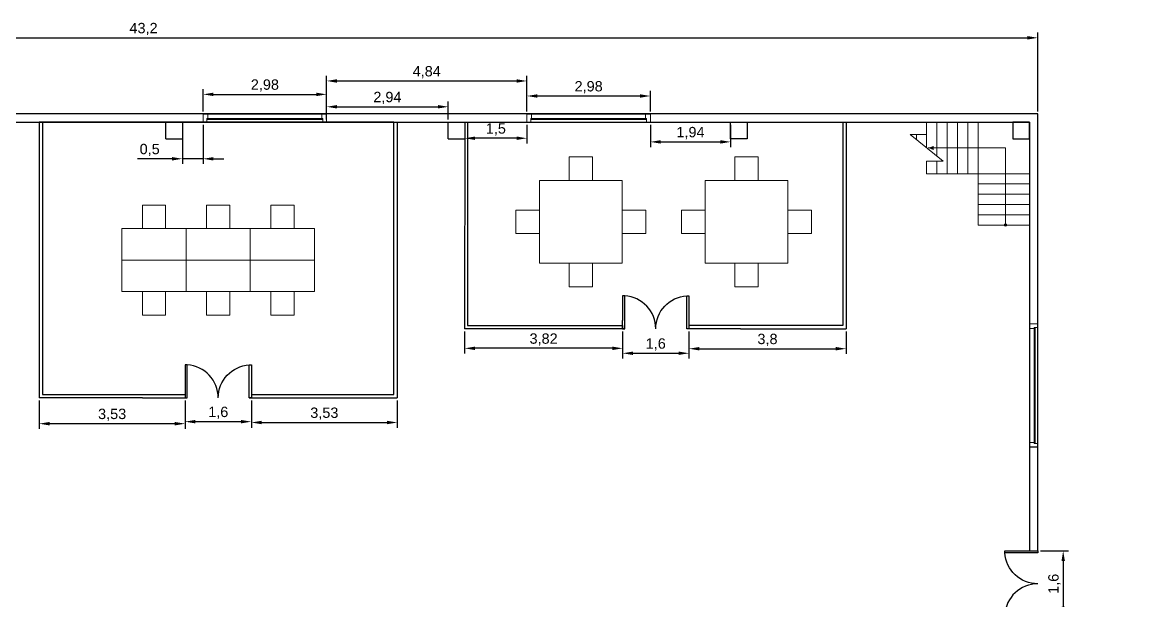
# Model space of a CAD drawing. Header units: millimetres. Extents: x 2831 to 3559, y 1674 to 2188.
# Drawn here: x 3290.4 to 3558.9, y 2048.7 to 2188.5 of the extents above; entities that cross this region are included whole.
import ezdxf

# ---------------------------------------------------------------- set-up
doc = ezdxf.new("R2010")
doc.units = ezdxf.units.MM
doc.linetypes.add('CONTINUA', pattern=[0])
doc.layers.add('A-MOBILIARIO FIJO', color=23, linetype='Continuous', lineweight=5)
doc.layers.add('Puertas y mobiliario', color=7, linetype='Continuous', lineweight=25)
doc.layers.add('CARPINTERIA', color=255, linetype='Continuous')
doc.layers.add('PUERTAS', color=7, linetype='Continuous')
doc.styles.get("Standard").update_dxf_attribs({"font": 'arial.ttf'})
doc.dimstyles.new('ISO-25', dxfattribs={"dimtxt": 2.5, "dimasz": 2.5, "dimexe": 1.25, "dimexo": 0.625, "dimtad": 1, "dimtxsty": 'Standard', "dimcen": 2.5, "dimadec": 0, "dimazin": 0, "dimtfac": 1, "dimtmove": 0, "dimatfit": 3, "dimfxl": 1, "dimarcsym": 0})

# ---------------------------------------------------------------- blocks, each defined once
blk = doc.blocks.new('puerta corredor')
at = {"layer": 'PUERTAS', "color": 7, "lineweight": 5}
for p, q in [((1081.329, 1709.674, 4.658), (1081.904, 1709.674, 4.658)), ((1081.329, 1709.342, 4.658), (1081.65, 1709.342, 4.658)), ((1081.329, 1701.382, 4.658), (1081.329, 1709.342, 4.658)), ((1081.65, 1709.342, 4.658), (1081.65, 1701.382, 4.658)), ((1081.716, 1701.316, 4.658), (1081.716, 1709.409, 4.658)), ((1081.904, 1709.409, 4.658), (1081.904, 1701.316, 4.658)), ((1081.65, 1701.382, 4.658), (1081.329, 1701.382, 4.658)), ((1081.329, 1701.382, 4.658), (1081.329, 1701.051, 4.658)), ((1081.329, 1701.051, 4.658), (1081.904, 1701.051, 4.658)), ((1081.65, 1701.316, 4.658), (1081.65, 1701.382, 4.658)), ((1081.904, 1701.316, 4.658), (1081.65, 1701.316, 4.658)), ((1081.904, 1701.051, 4.658), (1081.904, 1701.316, 4.658))]:
    blk.add_line(p, q, dxfattribs=at)
blk = doc.blocks.new('Puerta garaje')
at = {"layer": 'PUERTAS', "color": 7, "lineweight": 5}
for p, q in [((1081.329, 1709.674, 4.658), (1081.329, 1709.342, 4.658)), ((1081.65, 1709.342, 4.658), (1081.65, 1709.409, 4.658)), ((1081.904, 1709.409, 4.658), (1081.65, 1709.409, 4.658)), ((1081.904, 1709.674, 4.658), (1081.904, 1709.409, 4.658))]:
    blk.add_line(p, q, dxfattribs=at)
at = {"layer": 'PUERTAS', "color": 250, "lineweight": 5}
blk.add_blockref('puerta corredor', (0, 0), dxfattribs=at)
blk = doc.blocks.new('*D14')
at = {"color": 0, "lineweight": -2, "transparency": 16777216}
for p, q in [((3334.11, 2166.91), (3334.11, 2172.29)), ((3363.93, 2166.91), (3363.93, 2172.29)), ((3336.61, 2171.04), (3361.43, 2171.04))]:
    blk.add_line(p, q, dxfattribs=at)
at = {"color": 0, "transparency": 16777216}
for points in [[(3336.61, 2171.46), (3336.61, 2170.62), (3334.11, 2171.04)], [(3361.43, 2171.46), (3361.43, 2170.62), (3363.93, 2171.04)]]:
    blk.add_solid(points, dxfattribs=at)
at = {"layer": 'Defpoints', "color": 0, "transparency": 16777216}
for p in [(3363.93, 2171.04), (3334.11, 2166.29, 16.11), (3363.93, 2166.29, 16.11)]:
    blk.add_point(p, dxfattribs=at)
at = {"color": 0, "transparency": 16777216, "insert": (3349.02, 2173.17), "char_height": 2.5, "attachment_point": 5}
blk.add_mtext('2,98', dxfattribs=at)
blk = doc.blocks.new('*D15')
at = {"color": 0, "lineweight": -2, "transparency": 16777216}
for p, q in [((3412.31, 2166.91), (3412.31, 2171.9)), ((3414.81, 2170.65), (3439.63, 2170.65)), ((3442.13, 2166.91), (3442.13, 2171.9))]:
    blk.add_line(p, q, dxfattribs=at)
at = {"color": 0, "transparency": 16777216}
for points in [[(3414.81, 2171.06), (3414.81, 2170.23), (3412.31, 2170.65)], [(3439.63, 2171.06), (3439.63, 2170.23), (3442.13, 2170.65)]]:
    blk.add_solid(points, dxfattribs=at)
at = {"layer": 'Defpoints', "color": 0, "transparency": 16777216}
for p in [(3442.13, 2170.65), (3412.31, 2166.29, 16.11), (3442.13, 2166.29, 16.11)]:
    blk.add_point(p, dxfattribs=at)
at = {"color": 0, "transparency": 16777216, "insert": (3427.22, 2172.77), "char_height": 2.5, "attachment_point": 5}
blk.add_mtext('2,98', dxfattribs=at)
blk = doc.blocks.new('*D17')
at = {"color": 0, "lineweight": -2, "transparency": 16777216}
for p, q in [((3536.33, 2060.8), (3543.09, 2060.8)), ((3541.84, 2058.3), (3541.84, 2047.3)), ((3536.33, 2044.8), (3543.09, 2044.8))]:
    blk.add_line(p, q, dxfattribs=at)
at = {"color": 0, "transparency": 16777216}
for points in [[(3541.43, 2058.3), (3542.26, 2058.3), (3541.84, 2060.8)], [(3541.43, 2047.3), (3542.26, 2047.3), (3541.84, 2044.8)]]:
    blk.add_solid(points, dxfattribs=at)
at = {"layer": 'Defpoints', "color": 0, "transparency": 16777216}
for p in [(3535.71, 2060.8), (3535.71, 2044.8), (3541.84, 2044.8)]:
    blk.add_point(p, dxfattribs=at)
at = {"color": 0, "transparency": 16777216, "insert": (3539.72, 2052.8), "char_height": 2.5, "attachment_point": 5, "rotation": 90}
blk.add_mtext('1,6', dxfattribs=at)
blk = doc.blocks.new('*D28')
at = {"color": 0, "lineweight": -2, "transparency": 16777216}
for p, q in [((3329.76, 2097.08), (3329.76, 2090.72)), ((3345.76, 2097.08), (3345.76, 2090.72)), ((3332.26, 2091.97), (3343.26, 2091.97))]:
    blk.add_line(p, q, dxfattribs=at)
at = {"color": 0, "transparency": 16777216}
for points in [[(3332.26, 2092.39), (3332.26, 2091.55), (3329.76, 2091.97)], [(3343.26, 2092.39), (3343.26, 2091.55), (3345.76, 2091.97)]]:
    blk.add_solid(points, dxfattribs=at)
at = {"layer": 'Defpoints', "color": 0, "transparency": 16777216}
for p in [(3329.76, 2097.7), (3345.76, 2097.7), (3345.76, 2091.97)]:
    blk.add_point(p, dxfattribs=at)
at = {"color": 0, "transparency": 16777216, "insert": (3337.76, 2094.1), "char_height": 2.5, "attachment_point": 5}
blk.add_mtext('1,6', dxfattribs=at)
blk = doc.blocks.new('*D29')
at = {"color": 0, "lineweight": -2, "transparency": 16777216}
for p, q in [((3435.43, 2113.78), (3435.43, 2107.24)), ((3451.43, 2113.78), (3451.43, 2107.24)), ((3437.93, 2108.49), (3448.93, 2108.49))]:
    blk.add_line(p, q, dxfattribs=at)
at = {"color": 0, "transparency": 16777216}
for points in [[(3437.93, 2108.91), (3437.93, 2108.08), (3435.43, 2108.49)], [(3448.93, 2108.91), (3448.93, 2108.08), (3451.43, 2108.49)]]:
    blk.add_solid(points, dxfattribs=at)
at = {"layer": 'Defpoints', "color": 0, "transparency": 16777216}
for p in [(3435.43, 2114.4, -15), (3451.43, 2114.4, -15), (3451.43, 2108.49)]:
    blk.add_point(p, dxfattribs=at)
at = {"color": 0, "transparency": 16777216, "insert": (3443.43, 2110.62), "char_height": 2.5, "attachment_point": 5}
blk.add_mtext('1,6', dxfattribs=at)
blk = doc.blocks.new('*D36')
at = {"color": 0, "lineweight": -2, "transparency": 16777216}
for p, q in [((3103.71, 2166.93), (3103.71, 2185.95)), ((3535.71, 2166.93), (3535.71, 2185.95)), ((3106.21, 2184.7), (3533.21, 2184.7))]:
    blk.add_line(p, q, dxfattribs=at)
at = {"color": 0, "transparency": 16777216}
for points in [[(3106.21, 2185.12), (3106.21, 2184.28), (3103.71, 2184.7)], [(3533.21, 2185.12), (3533.21, 2184.28), (3535.71, 2184.7)]]:
    blk.add_solid(points, dxfattribs=at)
at = {"layer": 'Defpoints', "color": 0, "transparency": 16777216}
for p in [(3535.71, 2184.7), (3103.71, 2166.3), (3535.71, 2166.3)]:
    blk.add_point(p, dxfattribs=at)
at = {"color": 0, "transparency": 16777216, "insert": (3319.71, 2186.83), "char_height": 2.5, "attachment_point": 5}
blk.add_mtext('43,2', dxfattribs=at)
blk = doc.blocks.new('*D37')
at = {"color": 0, "lineweight": -2, "transparency": 16777216}
for p, q in [((3363.93, 2166.91), (3363.93, 2175.53)), ((3412.31, 2166.91), (3412.31, 2175.53)), ((3366.43, 2174.28), (3409.81, 2174.28))]:
    blk.add_line(p, q, dxfattribs=at)
at = {"color": 0, "transparency": 16777216}
for points in [[(3366.43, 2174.69), (3366.43, 2173.86), (3363.93, 2174.28)], [(3409.81, 2174.69), (3409.81, 2173.86), (3412.31, 2174.28)]]:
    blk.add_solid(points, dxfattribs=at)
at = {"layer": 'Defpoints', "color": 0, "transparency": 16777216}
for p in [(3412.31, 2174.28), (3363.93, 2166.29, 16.11), (3412.31, 2166.29, 16.11)]:
    blk.add_point(p, dxfattribs=at)
at = {"color": 0, "transparency": 16777216, "insert": (3388.12, 2176.4), "char_height": 2.5, "attachment_point": 5}
blk.add_mtext('4,84', dxfattribs=at)
blk = doc.blocks.new('*D55')
at = {"color": 0, "lineweight": -2, "transparency": 16777216}
for p, q in [((3397.26, 2113.78), (3397.26, 2108.44)), ((3435.43, 2113.78), (3435.43, 2108.44)), ((3432.93, 2109.69), (3399.76, 2109.69))]:
    blk.add_line(p, q, dxfattribs=at)
at = {"color": 0, "transparency": 16777216}
for points in [[(3399.76, 2110.1), (3399.76, 2109.27), (3397.26, 2109.69)], [(3432.93, 2110.1), (3432.93, 2109.27), (3435.43, 2109.69)]]:
    blk.add_solid(points, dxfattribs=at)
at = {"layer": 'Defpoints', "color": 0, "transparency": 16777216}
for p in [(3397.26, 2114.4, -15.8), (3435.43, 2114.4, -15), (3397.26, 2109.69)]:
    blk.add_point(p, dxfattribs=at)
at = {"color": 0, "transparency": 16777216, "insert": (3416.34, 2111.81), "char_height": 2.5, "attachment_point": 5}
blk.add_mtext('3,82', dxfattribs=at)
blk = doc.blocks.new('*D56')
at = {"color": 0, "lineweight": -2, "transparency": 16777216}
for p, q in [((3451.43, 2113.78), (3451.43, 2108.34)), ((3489.42, 2113.78), (3489.42, 2108.34)), ((3453.93, 2109.59), (3486.92, 2109.59))]:
    blk.add_line(p, q, dxfattribs=at)
at = {"color": 0, "transparency": 16777216}
for points in [[(3453.93, 2110.01), (3453.93, 2109.18), (3451.43, 2109.59)], [(3486.92, 2110.01), (3486.92, 2109.18), (3489.42, 2109.59)]]:
    blk.add_solid(points, dxfattribs=at)
at = {"layer": 'Defpoints', "color": 0, "transparency": 16777216}
for p in [(3451.43, 2114.4, -15), (3489.42, 2114.4, 0.25), (3489.42, 2109.59)]:
    blk.add_point(p, dxfattribs=at)
at = {"color": 0, "transparency": 16777216, "insert": (3470.42, 2111.72), "char_height": 2.5, "attachment_point": 5}
blk.add_mtext('3,8', dxfattribs=at)
blk = doc.blocks.new('*D67')
at = {"color": 0, "lineweight": -2, "transparency": 16777216}
for p, q in [((3329.11, 2163.68), (3329.11, 2154.23)), ((3334.11, 2163.68), (3334.11, 2154.23)), ((3326.61, 2155.48), (3318.29, 2155.48)), ((3334.11, 2155.48), (3329.11, 2155.48)), ((3336.61, 2155.48), (3339.11, 2155.48))]:
    blk.add_line(p, q, dxfattribs=at)
at = {"color": 0, "transparency": 16777216}
for points in [[(3326.61, 2155.89), (3326.61, 2155.06), (3329.11, 2155.48)], [(3336.61, 2155.89), (3336.61, 2155.06), (3334.11, 2155.48)]]:
    blk.add_solid(points, dxfattribs=at)
at = {"layer": 'Defpoints', "color": 0, "transparency": 16777216}
for p in [(3329.11, 2164.3), (3334.11, 2164.3, 16.11), (3329.11, 2155.48)]:
    blk.add_point(p, dxfattribs=at)
at = {"color": 0, "transparency": 16777216, "insert": (3321.2, 2157.6), "char_height": 2.5, "attachment_point": 5}
blk.add_mtext('0,5', dxfattribs=at)
blk = doc.blocks.new('*D68')
at = {"color": 0, "lineweight": -2, "transparency": 16777216}
for p, q in [((3363.93, 2164.93), (3363.93, 2169.29)), ((3393.31, 2164.93), (3393.31, 2169.29)), ((3366.43, 2168.04), (3390.81, 2168.04))]:
    blk.add_line(p, q, dxfattribs=at)
at = {"color": 0, "transparency": 16777216}
for points in [[(3366.43, 2168.46), (3366.43, 2167.63), (3363.93, 2168.04)], [(3390.81, 2168.46), (3390.81, 2167.63), (3393.31, 2168.04)]]:
    blk.add_solid(points, dxfattribs=at)
at = {"layer": 'Defpoints', "color": 0, "transparency": 16777216}
for p in [(3393.31, 2168.04), (3363.93, 2164.3, 16.11), (3393.31, 2164.3)]:
    blk.add_point(p, dxfattribs=at)
at = {"color": 0, "transparency": 16777216, "insert": (3378.62, 2170.17), "char_height": 2.5, "attachment_point": 5}
blk.add_mtext('2,94', dxfattribs=at)
blk = doc.blocks.new('*D69')
at = {"color": 0, "lineweight": -2, "transparency": 16777216}
for p, q in [((3397.31, 2163.68), (3397.31, 2159.19)), ((3412.31, 2163.68), (3412.31, 2159.19)), ((3409.81, 2160.44), (3399.81, 2160.44))]:
    blk.add_line(p, q, dxfattribs=at)
at = {"color": 0, "transparency": 16777216}
for points in [[(3399.81, 2160.86), (3399.81, 2160.03), (3397.31, 2160.44)], [(3409.81, 2160.86), (3409.81, 2160.03), (3412.31, 2160.44)]]:
    blk.add_solid(points, dxfattribs=at)
at = {"layer": 'Defpoints', "color": 0, "transparency": 16777216}
for p in [(3397.31, 2164.3), (3412.31, 2164.3, 16.11), (3397.31, 2160.44)]:
    blk.add_point(p, dxfattribs=at)
at = {"color": 0, "transparency": 16777216, "insert": (3404.81, 2162.57), "char_height": 2.5, "attachment_point": 5}
blk.add_mtext('1,5', dxfattribs=at)
blk = doc.blocks.new('*D70')
at = {"color": 0, "lineweight": -2, "transparency": 16777216}
for p, q in [((3442.13, 2163.68), (3442.13, 2158.31)), ((3461.51, 2163.68), (3461.51, 2158.31)), ((3444.63, 2159.56), (3459.01, 2159.56))]:
    blk.add_line(p, q, dxfattribs=at)
at = {"color": 0, "transparency": 16777216}
for points in [[(3444.63, 2159.98), (3444.63, 2159.14), (3442.13, 2159.56)], [(3459.01, 2159.98), (3459.01, 2159.14), (3461.51, 2159.56)]]:
    blk.add_solid(points, dxfattribs=at)
at = {"layer": 'Defpoints', "color": 0, "transparency": 16777216}
for p in [(3442.13, 2164.3, 16.11), (3461.51, 2164.3), (3461.51, 2159.56)]:
    blk.add_point(p, dxfattribs=at)
at = {"color": 0, "transparency": 16777216, "insert": (3451.82, 2161.69), "char_height": 2.5, "attachment_point": 5}
blk.add_mtext('1,94', dxfattribs=at)
blk = doc.blocks.new('*D71')
at = {"color": 0, "lineweight": -2, "transparency": 16777216}
for p, q in [((3294.51, 2097.08), (3294.51, 2090.23)), ((3329.76, 2097.08), (3329.76, 2090.23)), ((3327.26, 2091.48), (3297.01, 2091.48))]:
    blk.add_line(p, q, dxfattribs=at)
at = {"color": 0, "transparency": 16777216}
for points in [[(3297.01, 2091.9), (3297.01, 2091.06), (3294.51, 2091.48)], [(3327.26, 2091.9), (3327.26, 2091.06), (3329.76, 2091.48)]]:
    blk.add_solid(points, dxfattribs=at)
at = {"layer": 'Defpoints', "color": 0, "transparency": 16777216}
for p in [(3294.51, 2097.7), (3329.76, 2097.7), (3294.51, 2091.48)]:
    blk.add_point(p, dxfattribs=at)
at = {"color": 0, "transparency": 16777216, "insert": (3312.13, 2093.61), "char_height": 2.5, "attachment_point": 5}
blk.add_mtext('3,53', dxfattribs=at)
blk = doc.blocks.new('*D72')
at = {"color": 0, "lineweight": -2, "transparency": 16777216}
for p, q in [((3345.76, 2097.08), (3345.76, 2090.52)), ((3381.01, 2097.08), (3381.01, 2090.52)), ((3348.26, 2091.77), (3378.51, 2091.77))]:
    blk.add_line(p, q, dxfattribs=at)
at = {"color": 0, "transparency": 16777216}
for points in [[(3348.26, 2092.19), (3348.26, 2091.35), (3345.76, 2091.77)], [(3378.51, 2092.19), (3378.51, 2091.35), (3381.01, 2091.77)]]:
    blk.add_solid(points, dxfattribs=at)
at = {"layer": 'Defpoints', "color": 0, "transparency": 16777216}
for p in [(3345.76, 2097.7), (3381.01, 2097.7), (3381.01, 2091.77)]:
    blk.add_point(p, dxfattribs=at)
at = {"color": 0, "transparency": 16777216, "insert": (3363.38, 2093.9), "char_height": 2.5, "attachment_point": 5}
blk.add_mtext('3,53', dxfattribs=at)

msp = doc.modelspace()

# ---------------------------------------------------------------- hatches: boundary and pattern name
h = msp.add_hatch(color=256)
h.paths.add_polyline_path([(3527.6, 2139.47, 0.016167), (3527.601, 2139.451), (3528.2, 2139.451, 0.016167), (3528.2, 2139.47, 1)])
h.paths.add_polyline_path([(3528.2, 2139.451), (3527.601, 2139.451, 0.9373416)])
at = {"layer": 'Puertas y mobiliario', "lineweight": 5}
h = msp.add_hatch(color=256, dxfattribs=at)
h.dxf.hatch_style = 1
h.paths.add_polyline_path([(3510.557, 2157.591), (3510.557, 2158.091), (3509.257, 2158.091)])
h.paths.add_polyline_path([(3509.257, 2158.091), (3510.557, 2158.091), (3510.557, 2158.591)])

# ---------------------------------------------------------------- linework, layer by layer
for p, q in [((3535.707, 2166.301), (3103.707, 2166.301)), ((3279.507, 2164.301), (3294.507, 2164.301)), ((3294.507, 2164.301), (3294.507, 2097.701)), ((3380.207, 2164.301), (3294.507, 2164.301)), ((3294.507, 2164.301), (3295.307, 2164.301)), ((3295.307, 2164.301), (3295.307, 2098.501)), ((3325.107, 2160.301), (3325.107, 2164.301)), ((3325.107, 2164.301), (3329.107, 2164.301)), ((3329.107, 2164.301), (3329.107, 2160.301)), ((3380.207, 2098.501), (3380.207, 2164.301)), ((3381.007, 2164.301), (3381.007, 2097.701)), ((3393.307, 2160.301), (3393.307, 2164.301)), ((3393.307, 2164.301), (3397.307, 2164.301)), ((3397.307, 2164.301), (3397.26, 2114.403, -15.796)), ((3397.307, 2164.301), (3397.307, 2160.301)), ((3397.929, 2164.301, -14.997), (3397.929, 2115.231, -14.997)), ((3461.507, 2160.301), (3461.507, 2164.301)), ((3461.507, 2164.301), (3465.507, 2164.301)), ((3465.507, 2164.301), (3465.507, 2160.301)), ((3488.617, 2164.301, 0.253), (3488.617, 2115.231, 0.253)), ((3489.417, 2164.301, 0.253), (3489.417, 2114.403, 0.253)), ((3535.707, 2060.799), (3535.707, 2166.301)), ((3325.107, 2160.301), (3329.107, 2160.301)), ((3393.307, 2160.301), (3397.307, 2160.301)), ((3465.507, 2160.301), (3461.507, 2160.301)), ((3435.429, 2114.403, -14.997), (3435.429, 2116.403, -14.997)), ((3435.929, 2114.403, -15.796), (3397.26, 2114.403, -15.796)), ((3397.929, 2115.231, -14.997), (3435.429, 2115.231, -14.997)), ((3435.429, 2115.231, -14.997), (3435.429, 2114.403, -14.997)), ((3463.86, 2114.403, -15.796), (3450.929, 2114.403, -15.796)), ((3488.617, 2115.231, -14.997), (3451.429, 2115.231, -14.997)), ((3463.86, 2114.403, -15.796), (3488.617, 2114.403, -15.796)), ((3488.617, 2114.403, -15.796), (3489.417, 2114.403, -15.796)), ((3329.757, 2099.701), (3329.757, 2097.701)), ((3319.457, 2097.701), (3294.507, 2097.701)), ((3295.307, 2098.501), (3329.757, 2098.501)), ((3295.307, 2098.501), (3329.757, 2098.501)), ((3319.457, 2097.701), (3330.257, 2097.701)), ((3329.757, 2098.501), (3329.757, 2097.701)), ((3345.257, 2097.701), (3381.007, 2097.701)), ((3345.757, 2098.501), (3380.207, 2098.501)), ((3535.707, 2085.799), (3533.707, 2085.799))]:
    msp.add_line(p, q)
at = {"color": 1, "linetype": 'CONTINUA', "lineweight": 5}
for p, q in [((3508.857, 2164.305, 22.3), (3533.711, 2164.305, 48.919)), ((3508.857, 2164.305, 37.983), (3511.342, 2164.305, 37.983)), ((3511.342, 2164.305, 35.995), (3513.828, 2164.305, 35.995)), ((3511.342, 2156.095, 37.983), (3511.342, 2164.305, 37.983)), ((3513.828, 2151.878, 35.995), (3513.828, 2164.305, 35.995)), ((3516.313, 2151.878, 34.007), (3516.313, 2164.355, 34.007)), ((3518.799, 2151.878, 32.018), (3518.799, 2164.305, 32.018)), ((3521.284, 2164.305, 28.042), (3533.711, 2164.305, 28.042)), ((3521.284, 2151.878, 30.03), (3521.284, 2164.305, 30.03)), ((3533.711, 2164.305, 28.042), (3533.711, 2151.878, 28.042)), ((3511.342, 2151.878, 35.995), (3511.342, 2154.878, 37.983)), ((3511.342, 2151.878, 45.936), (3508.857, 2151.878, 45.936)), ((3513.828, 2151.878, 47.925), (3511.342, 2151.878, 47.925)), ((3516.313, 2151.878, 49.913), (3513.828, 2151.878, 49.913)), ((3518.799, 2151.878, 51.901), (3516.313, 2151.878, 51.901)), ((3521.284, 2151.878, 30.03), (3518.799, 2151.878, 30.03)), ((3521.284, 2151.878, 28.042), (3533.711, 2151.878, 28.042)), ((3521.284, 2151.878, 36.989), (3521.284, 2139.451, 27.047)), ((3533.711, 2149.393, 26.053), (3533.711, 2151.878, 26.053)), ((3521.284, 2149.393, 26.053), (3533.711, 2149.393, 26.053)), ((3533.711, 2146.907, 24.065), (3533.711, 2149.393, 24.065)), ((3521.284, 2146.907, 24.065), (3533.711, 2146.907, 24.065)), ((3533.711, 2144.422, 22.077), (3533.711, 2146.907, 22.077)), ((3521.284, 2144.422, 20.088), (3533.711, 2144.422, 20.088)), ((3533.711, 2141.936, 20.088), (3533.711, 2144.422, 20.088)), ((3521.284, 2141.936, 20.088), (3533.711, 2141.936, 20.088)), ((3533.711, 2139.451, 18.1), (3533.711, 2141.936, 18.1)), ((3527.601, 2139.451, 16.112), (3521.284, 2139.451, 16.112)), ((3533.711, 2139.451, 16.112), (3528.2, 2139.451, 16.112))]:
    msp.add_line(p, q, dxfattribs=at)
at = {"lineweight": 5}
for p, q in [((3508.857, 2164.305, 37.983), (3508.857, 2158.091, 37.983)), ((3508.857, 2161.305, 37.983), (3504.857, 2161.305, 37.983)), ((3512.857, 2154.878, 37.983), (3504.857, 2161.305, 37.983)), ((3506.371, 2161.305, 39.971), (3508.857, 2161.305, 37.983)), ((3506.371, 2161.305, 39.971), (3506.371, 2160.088, 39.971)), ((3508.857, 2151.878, 37.983), (3508.857, 2154.878, 37.983)), ((3508.857, 2154.878, 37.983), (3512.857, 2154.878, 37.983))]:
    msp.add_line(p, q, dxfattribs=at)
msp.add_lwpolyline([(3120.507, 2164.301), (3533.707, 2164.301), (3533.707, 2060.799)])
msp.add_lwpolyline([(3533.707, 2164.301), (3529.707, 2164.301), (3529.707, 2160.301), (3533.707, 2160.301)], close=True)
at = {"layer": 'A-MOBILIARIO FIJO'}
for p, q in [((3428.149, 2155.931, -14.997), (3422.549, 2155.931, -14.997)), ((3422.549, 2155.931, -14.997), (3422.549, 2150.231, -14.997)), ((3428.149, 2150.231, -14.997), (3428.149, 2155.931, -14.997)), ((3468.149, 2155.931, -14.997), (3462.549, 2155.931, -14.997)), ((3462.549, 2155.931, -14.997), (3462.549, 2150.231, -14.997)), ((3468.149, 2150.231, -14.997), (3468.149, 2155.931, -14.997)), ((3415.349, 2130.231, -14.997), (3415.349, 2150.231, -14.997)), ((3415.349, 2150.231, -14.997), (3435.349, 2150.231, -14.997)), ((3415.349, 2150.231, -14.997), (3415.349, 2143.031, -14.997)), ((3435.349, 2150.231, -14.997), (3428.149, 2150.231, -14.997)), ((3435.349, 2150.231, -14.997), (3435.349, 2130.231, -14.997)), ((3435.349, 2150.231, -14.997), (3435.349, 2143.031, -14.997)), ((3455.349, 2130.231, -14.997), (3455.349, 2150.231, -14.997)), ((3455.349, 2150.231, -14.997), (3475.349, 2150.231, -14.997)), ((3455.349, 2150.231, -14.997), (3455.349, 2143.031, -14.997)), ((3475.349, 2150.231, -14.997), (3468.149, 2150.231, -14.997)), ((3475.349, 2150.231, -14.997), (3475.349, 2130.231, -14.997)), ((3475.349, 2150.231, -14.997), (3475.349, 2143.031, -14.997)), ((3319.457, 2138.601), (3319.457, 2144.301)), ((3319.457, 2144.301), (3325.057, 2144.301)), ((3325.057, 2144.301), (3325.057, 2138.601)), ((3334.957, 2138.601), (3334.957, 2144.301)), ((3334.957, 2144.301), (3340.557, 2144.301)), ((3340.557, 2144.301), (3340.557, 2138.601)), ((3350.457, 2138.601), (3350.457, 2144.301)), ((3350.457, 2144.301), (3356.057, 2144.301)), ((3356.057, 2144.301), (3356.057, 2138.601)), ((3415.349, 2143.031, -14.997), (3409.649, 2143.031, -14.997)), ((3409.649, 2143.031, -14.997), (3409.649, 2137.431, -14.997)), ((3435.349, 2143.031, -14.997), (3441.049, 2143.031, -14.997)), ((3441.049, 2143.031, -14.997), (3441.049, 2137.431, -14.997)), ((3455.349, 2143.031, -14.997), (3449.649, 2143.031, -14.997)), ((3449.649, 2143.031, -14.997), (3449.649, 2137.431, -14.997)), ((3475.349, 2143.031, -14.997), (3481.049, 2143.031, -14.997)), ((3481.049, 2143.031, -14.997), (3481.049, 2137.431, -14.997)), ((3314.507, 2138.601), (3319.457, 2138.601)), ((3409.649, 2137.431, -14.997), (3415.349, 2137.431, -14.997)), ((3441.049, 2137.431, -14.997), (3435.349, 2137.431, -14.997)), ((3449.649, 2137.431, -14.997), (3455.349, 2137.431, -14.997)), ((3481.049, 2137.431, -14.997), (3475.349, 2137.431, -14.997)), ((3345.507, 2123.401), (3345.507, 2131.001)), ((3361.007, 2123.401), (3361.007, 2131.001)), ((3435.349, 2130.231, -14.997), (3415.349, 2130.231, -14.997)), ((3415.349, 2130.231, -14.997), (3422.549, 2130.231, -14.997)), ((3422.549, 2130.231, -14.997), (3422.549, 2124.531, -14.997)), ((3428.149, 2124.531, -14.997), (3428.149, 2130.231, -14.997)), ((3475.349, 2130.231, -14.997), (3455.349, 2130.231, -14.997)), ((3455.349, 2130.231, -14.997), (3462.549, 2130.231, -14.997)), ((3462.549, 2130.231, -14.997), (3462.549, 2124.531, -14.997)), ((3468.149, 2124.531, -14.997), (3468.149, 2130.231, -14.997)), ((3422.549, 2124.531, -14.997), (3428.149, 2124.531, -14.997)), ((3462.549, 2124.531, -14.997), (3468.149, 2124.531, -14.997)), ((3314.507, 2123.401), (3319.457, 2123.401)), ((3319.457, 2123.401), (3319.457, 2117.701)), ((3325.057, 2117.701), (3325.057, 2123.401)), ((3330.007, 2123.401), (3345.507, 2123.401)), ((3330.007, 2123.401), (3334.957, 2123.401)), ((3334.957, 2123.401), (3334.957, 2117.701)), ((3340.557, 2117.701), (3340.557, 2123.401)), ((3345.507, 2123.401), (3361.007, 2123.401)), ((3345.507, 2123.401), (3350.457, 2123.401)), ((3350.457, 2123.401), (3350.457, 2117.701)), ((3356.057, 2117.701), (3356.057, 2123.401)), ((3319.457, 2117.701), (3325.057, 2117.701)), ((3334.957, 2117.701), (3340.557, 2117.701)), ((3350.457, 2117.701), (3356.057, 2117.701))]:
    msp.add_line(p, q, dxfattribs=at)
for points in [[(3314.507, 2138.601), (3330.007, 2138.601), (3330.007, 2131.001), (3314.507, 2131.001)], [(3330.007, 2138.601), (3345.507, 2138.601), (3345.507, 2131.001), (3330.007, 2131.001)], [(3345.507, 2138.601), (3361.007, 2138.601), (3361.007, 2131.001), (3345.507, 2131.001)], [(3314.507, 2131.001), (3330.007, 2131.001), (3330.007, 2123.401), (3314.507, 2123.401)]]:
    msp.add_lwpolyline(points, close=True, dxfattribs=at)
at = {"layer": 'CARPINTERIA', "elevation": -14.997}
for points in [[(3443.429, 2114.403, 0.3960122), (3435.929, 2122.388), (3435.429, 2122.388), (3435.429, 2116.403)], [(3443.429, 2114.403, -0.3960122), (3450.929, 2122.388), (3451.429, 2122.388), (3451.429, 2114.403), (3450.929, 2114.403), (3450.929, 2122.388)]]:
    msp.add_lwpolyline(points, format="xyb", dxfattribs=at)
msp.add_lwpolyline([(3435.429, 2114.403), (3435.929, 2114.403), (3435.929, 2122.388)], dxfattribs=at)
at = {"layer": 'CARPINTERIA'}
for points in [[(3337.757, 2097.701, 0.3960122), (3330.257, 2105.685), (3329.757, 2105.685), (3329.757, 2099.701)], [(3337.757, 2097.701, -0.3960122), (3345.257, 2105.685), (3345.757, 2105.685), (3345.757, 2097.701), (3345.257, 2097.701), (3345.257, 2105.685)], [(3535.707, 2052.799, -0.3960122), (3527.723, 2060.299), (3527.723, 2060.799), (3535.707, 2060.799), (3535.707, 2060.299), (3527.723, 2060.299)], [(3535.707, 2052.799, 0.3960122), (3527.723, 2045.299), (3527.723, 2044.799), (3533.707, 2044.799)]]:
    msp.add_lwpolyline(points, format="xyb", dxfattribs=at)
msp.add_lwpolyline([(3329.757, 2097.701), (3330.257, 2097.701), (3330.257, 2105.685)], dxfattribs=at)
at = {"layer": 'Puertas y mobiliario', "lineweight": 5}
for p in [(3509.257, 2158.091, 54.095), (3527.897, 2139.77, 32.598)]:
    msp.add_line(p, (3527.897, 2158.091, 54.095), dxfattribs=at)
msp.add_circle((3527.9, 2139.47, 16.112), 0.3, dxfattribs=at)

# ---------------------------------------------------------------- block references
at = {"layer": 'PUERTAS', "color": 250, "linetype": 'CONTINUA', "lineweight": 5, "xscale": 3.45868802, "yscale": 3.45868802, "zscale": 3.45868802, "rotation": 270}
for p in [(-2549.297, 5906.268), (-2471.097, 5906.268)]:
    msp.add_blockref('Puerta garaje', p, dxfattribs=at)
at = {"layer": 'PUERTAS', "color": 250, "linetype": 'CONTINUA', "lineweight": 5, "xscale": 3.45868802, "yscale": 3.45868802, "zscale": 3.45868802}
msp.add_blockref('Puerta garaje', (-206.272, -3797.605), dxfattribs=at)

# ---------------------------------------------------------------- dimensions: what is measured, and where the dimension line sits
dim = msp.add_aligned_dim(p1=(3103.707, 2166.301), p2=(3535.707, 2166.301), distance=18.399, dimstyle='ISO-25', override={"dimlfac": 0.1})
dim.commit()
dim.dimension.update_dxf_attribs({"geometry": '*D36', "text_midpoint": (3319.707, 2186.828)})
for base, p1, p2, picture, middle in [((3412.307, 2174.276), (3363.932, 2166.289, 16.112), (3412.307, 2166.289, 16.112), '*D37', (3388.119, 2176.403)), ((3363.932, 2171.038), (3334.107, 2166.289, 16.112), (3363.932, 2166.289, 16.112), '*D14', (3349.019, 2173.166)), ((3442.132, 2170.646), (3412.307, 2166.289, 16.112), (3442.132, 2166.289, 16.112), '*D15', (3427.219, 2172.774)), ((3393.307, 2168.043), (3363.932, 2164.301, 16.112), (3393.307, 2164.301), '*D68', (3378.619, 2170.171)), ((3329.107, 2155.476), (3334.107, 2164.301, 16.112), (3329.107, 2164.301), '*D67', (3321.197, 2157.603)), ((3397.307, 2160.443), (3412.307, 2164.301, 16.112), (3397.307, 2164.301), '*D69', (3404.807, 2162.57)), ((3461.507, 2159.561), (3442.132, 2164.301, 16.112), (3461.507, 2164.301), '*D70', (3451.819, 2161.688)), ((3397.26, 2109.685), (3435.429, 2114.403, -14.997), (3397.26, 2114.403, -15.796), '*D55', (3416.344, 2111.812)), ((3451.429, 2108.493), (3435.429, 2114.403, -14.997), (3451.429, 2114.403, -14.997), '*D29', (3443.429, 2110.621)), ((3489.417, 2109.592), (3451.429, 2114.403, -14.997), (3489.417, 2114.403, 0.253), '*D56', (3470.423, 2111.719)), ((3294.5069018, 2091.478825143), (3329.7569018, 2097.700931791), (3294.5069018, 2097.700931791), '*D71', (3312.1319018, 2093.606212592)), ((3345.757, 2091.969), (3329.757, 2097.701), (3345.757, 2097.701), '*D28', (3337.757, 2094.096)), ((3381.006901801, 2091.769610101), (3345.7569018, 2097.700931791), (3381.006901801, 2097.700931791), '*D72', (3363.381901801, 2093.89699755))]:
    dim = msp.add_linear_dim(base=base, p1=p1, p2=p2, dimstyle='ISO-25', override={"dimlfac": 0.1})
    dim.commit()
    dim.dimension.update_dxf_attribs({"geometry": picture, "text_midpoint": middle})
dim = msp.add_linear_dim(base=(3541.843, 2044.799), p1=(3535.707, 2060.799), p2=(3535.707, 2044.799), angle=90, dimstyle='ISO-25', override={"dimlfac": 0.1})
dim.commit()
dim.dimension.update_dxf_attribs({"geometry": '*D17', "text_midpoint": (3539.715, 2052.799)})

doc.saveas('drawing.dxf')
